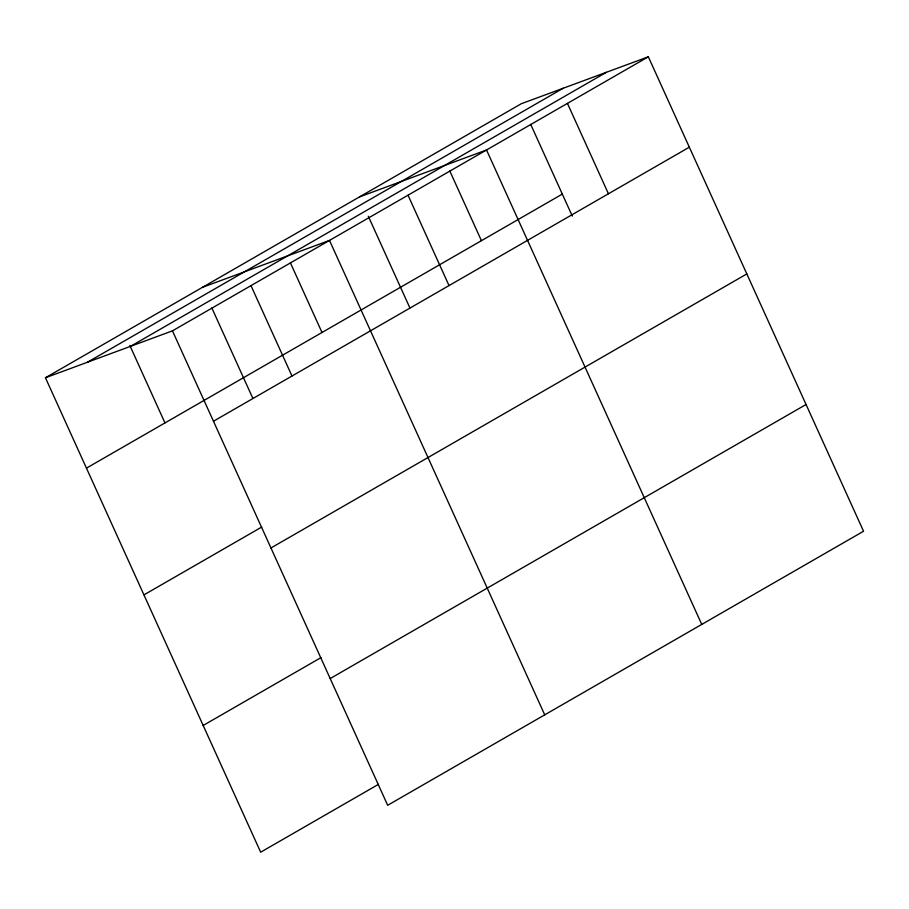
<?xml version="1.0" encoding="UTF-8"?>
<svg xmlns="http://www.w3.org/2000/svg" width="909" height="909" viewBox="0 0 909 909"><rect width="100%" height="100%" fill="white"/><g stroke="black" fill="none" stroke-linecap="round" stroke-linejoin="round"><path stroke-width="1.36" d="M378.439 784.365L260.667 852.199L45.45 377.758L521.323 103.717L648.333 56.801L863.55 531.242L387.677 805.283L172.46 330.853L648.333 56.801M87.366 362.282L563.239 88.23M130.555 346.329L606.417 72.288M86.446 468.146L562.319 194.094M213.467 421.242L689.34 147.19M143.94 594.884L261.724 527.05M270.95 547.979L746.823 273.927M203.173 725.462L320.957 657.627M330.183 678.557L806.056 404.505M359.521 196.889L486.542 149.985L701.748 624.415M202.491 287.324L329.501 240.419L544.718 714.849M45.45 377.758L172.46 330.853M567.443 103.399L608.439 193.776M530.697 124.374L572.295 216.081M449.796 170.96L481.429 240.68M408.027 195.196L449.023 285.585M368.315 216.251L409.914 307.969M290.38 262.769L322.002 332.489M250.986 285.642L291.982 376.019M211.854 307.981L252.872 398.403M129.828 345.454L164.972 422.924"/></g></svg>
